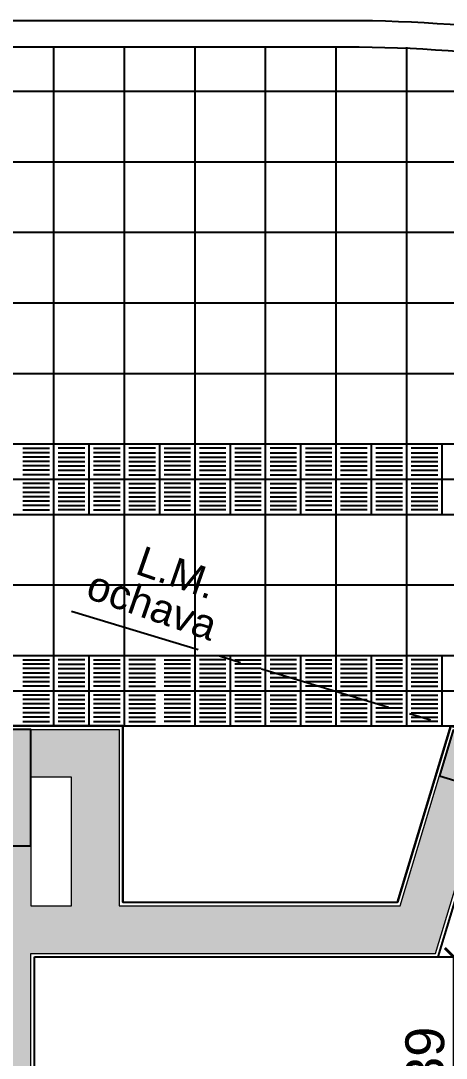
# Model space of a CAD drawing. Header units: inches. Extents: x -309 to 190, y -1585 to -1350.
# Drawn here: x -206.68 to -204.27, y -1377.17 to -1371.29 of the extents above; entities that cross this region are included whole.
import ezdxf

# ---------------------------------------------------------------- set-up
doc = ezdxf.new("R2010")
doc.units = ezdxf.units.IN
doc.header["$MEASUREMENT"] = 0
doc.header["$PDMODE"] = 3
doc.linetypes.add('CENTER2', pattern=[1.125, 0.75, -0.125, 0.125, -0.125])
doc.linetypes.add('HIDDEN', pattern=[0.375, 0.25, -0.125])
doc.layers.get('0').update_dxf_attribs({"color": 9, "linetype": 'CONTINUOUS'})
doc.layers.get('DEFPOINTS').update_dxf_attribs({"color": 9, "linetype": 'CONTINUOUS'})
for name, color, linetype in [('02', 9, 'CONTINUOUS'), ('CIEGOS', 9, 'CONTINUOUS'), ('color gris', 9, 'CONTINUOUS'), ('DET', 9, 'CONTINUOUS'), ('estructura', 9, 'CONTINUOUS'), ('FMR FILO INTERNO', 9, 'CONTINUOUS'), ('lm', 9, 'HIDDEN'), ('NO VIDENTES', 9, 'CONTINUOUS'), ('REVOQUE', 9, 'CONTINUOUS'), ('V2', 9, 'CONTINUOUS')]:
    doc.layers.add(name, color=color, linetype=linetype)
doc.layers.add('cotas', color=9, linetype='CONTINUOUS', lineweight=15)
doc.layers.add('MURO 27', color=9, linetype='CONTINUOUS', lineweight=9)
doc.styles.add('COTAS', font='arial.ttf')
doc.styles.get("Standard").update_dxf_attribs({"font": 'arial.ttf'})
doc.dimstyles.new('ploteo 100', dxfattribs={"dimscale": 0, "dimtxt": 0.22, "dimasz": 0.1, "dimexe": 0, "dimexo": 0, "dimgap": 0.05, "dimtad": 1, "dimzin": 0, "dimdsep": 46, "dimtxsty": 'COTAS', "dimblk1": 'ARCHTICK', "dimblk2": 'ARCHTICK', "dimsah": 1, "dimcen": 0.7, "dimclrd": 256, "dimclre": 256, "dimclrt": 256, "dimaunit": 1, "dimadec": 3, "dimazin": 0, "dimtfac": 1, "dimtmove": 2, "dimatfit": 3, "dimldrblk": 'ARCHTICK', "dimfxl": 1, "dimtolj": 1, "dimtzin": 0, "dimarcsym": 0})

# ---------------------------------------------------------------- blocks, each defined once
blk = doc.blocks.new('_ARCHTICK')
at = {"color": 0, "linetype": 'ByBlock', "const_width": 0.15}
blk.add_lwpolyline([(-0.5, -0.5), (0.5, 0.5)], dxfattribs=at)
blk = doc.blocks.new('*D37')
at = {"layer": 'cotas', "lineweight": -2, "transparency": 16777216}
for p, q in [((-204.3142, -1376.5982), (-204.2263, -1376.5982)), ((-204.2263, -1377.9882), (-204.2263, -1376.5982)), ((-204.7018, -1377.9882), (-204.2263, -1377.9882))]:
    blk.add_line(p, q, dxfattribs=at)
at = {"layer": 'DEFPOINTS', "color": 0, "transparency": 16777216}
for p in [(-204.3142, -1376.5982), (-204.2263, -1376.5982), (-204.7018, -1377.9882)]:
    blk.add_point(p, dxfattribs=at)
at = {"layer": 'cotas', "lineweight": -2, "transparency": 16777216, "xscale": 0.1, "yscale": 0.1, "zscale": 0.1}
for p, rotation in [((-204.2263, -1376.5982), 90), ((-204.2263, -1377.9882), 270)]:
    blk.add_blockref('_ARCHTICK', p, dxfattribs=dict(at, rotation=rotation))
at = {"layer": 'cotas', "transparency": 16777216, "insert": (-204.3887, -1377.2932), "char_height": 0.22, "attachment_point": 5, "rotation": 90, "style": 'COTAS'}
blk.add_mtext('\\A1;1.39', dxfattribs=at)

msp = doc.modelspace()

# ---------------------------------------------------------------- hatches: boundary and pattern name
at = {"layer": 'color gris'}
h = msp.add_hatch(color=256, dxfattribs=at)
h.paths.add_polyline_path([(-234.3518, -1419.3882), (-234.6018, -1419.3882), (-234.6018, -1419.1182), (-234.1018, -1419.1182), (-234.1018, -1419.3882)])
h.paths.add_polyline_path([(-234.6018, -1413.2882), (-234.6018, -1413.0382), (-234.3318, -1413.0382), (-234.3318, -1413.5382), (-234.6018, -1413.5382)])
h.paths.add_polyline_path([(-234.6018, -1407.3882), (-234.6018, -1407.1382), (-234.3318, -1407.1382), (-234.3318, -1407.6382), (-234.6018, -1407.6382)])
h.paths.add_polyline_path([(-234.6018, -1401.4882), (-234.6018, -1401.2382), (-234.3318, -1401.2382), (-234.3318, -1401.7382), (-234.6018, -1401.7382)])
h.paths.add_polyline_path([(-234.6018, -1395.5882), (-234.6018, -1395.3382), (-234.3318, -1395.3382), (-234.3318, -1395.8382), (-234.6018, -1395.8382)])
h.paths.add_polyline_path([(-234.6018, -1389.6882), (-234.6018, -1389.4382), (-234.3318, -1389.4382), (-234.3318, -1389.9382), (-234.6018, -1389.9382)])
h.paths.add_polyline_path([(-234.3518, -1379.1082), (-234.6018, -1379.1082), (-234.6018, -1379.3782), (-234.0419, -1379.3782), (-234.0419, -1379.1082)])
h.paths.add_polyline_path([(-234.6018, -1383.7882), (-234.6018, -1383.5382), (-234.3318, -1383.5382), (-234.3318, -1384.0382), (-234.6018, -1384.0382)])
h.paths.add_polyline_path([(-199.2985, -1406.2982), (-199.2985, -1406.0482), (-199.0285, -1406.0482), (-199.0285, -1406.5482), (-199.2985, -1406.5482)])
h.paths.add_polyline_path([(-181.3218, -1419.1182), (-181.0518, -1419.1182), (-181.0518, -1419.3882), (-181.3218, -1419.3882)])
h.paths.add_polyline_path([(-206.6218, -1375.5582), (-206.6218, -1375.3082), (-206.8918, -1375.3082), (-206.8918, -1375.9682), (-206.6218, -1375.9682)])
h.paths.add_polyline_path([(-191.7851, -1379.3584), (-192.2851, -1379.3584), (-192.2851, -1379.1382), (-192.2261, -1378.943), (-191.707, -1379.0999)])
h.paths.add_polyline_path([(-184.2118, -1381.3667), (-184.5775, -1381.2561), (-184.6557, -1381.5145), (-184.4818, -1381.5671), (-184.4818, -1381.8667), (-184.2118, -1381.8667)])
h.paths.add_polyline_path([(-184.7118, -1395.5882), (-184.7118, -1395.4882), (-184.2118, -1395.4882), (-184.2118, -1395.6882), (-184.7118, -1395.6882)])
h.paths.add_polyline_path([(-184.7118, -1389.6882), (-184.7118, -1389.5882), (-184.2118, -1389.5882), (-184.2118, -1389.7882), (-184.7118, -1389.7882)])
h.paths.add_polyline_path([(-184.7118, -1383.7882), (-184.7118, -1383.6882), (-184.2118, -1383.6882), (-184.2118, -1383.8882), (-184.7118, -1383.8882)])
h.paths.add_polyline_path([(-203.9892, -1375.3855), (-204.2285, -1375.3131), (-204.3067, -1375.5715), (-203.8281, -1375.7163), (-203.7499, -1375.4578)])
h.paths.add_polyline_path([(-206.5818, -1395.5882), (-206.5818, -1395.4882), (-206.0818, -1395.4882), (-206.0818, -1395.6882), (-206.5818, -1395.6882)])
h.paths.add_polyline_path([(-184.2118, -1410.4082), (-184.2118, -1410.6582), (-184.4818, -1410.6582), (-184.4818, -1410.1582), (-184.2118, -1410.1582)])
h.paths.add_polyline_path([(-191.7652, -1410.3882), (-192.0152, -1410.3882), (-192.0152, -1410.6582), (-191.5152, -1410.6582), (-191.5152, -1410.3882)])
h.paths.add_polyline_path([(-199.0485, -1410.3882), (-199.2985, -1410.3882), (-199.2985, -1410.6582), (-198.7985, -1410.6582), (-198.7985, -1410.3882)])
h.paths.add_polyline_path([(-184.4818, -1401.4882), (-184.4818, -1401.2382), (-184.2118, -1401.2382), (-184.2118, -1401.7382), (-184.4818, -1401.7382)])
h.paths.add_polyline_path([(-191.7652, -1401.2382), (-192.0152, -1401.2382), (-192.0152, -1401.5082), (-191.5152, -1401.5082), (-191.5152, -1401.2382)])
h.paths.add_polyline_path([(-199.0485, -1401.2382), (-199.2985, -1401.2382), (-199.2985, -1401.5082), (-198.7985, -1401.5082), (-198.7985, -1401.2382)])
h.paths.add_polyline_path([(-191.7652, -1419.1182), (-192.0152, -1419.1182), (-192.0152, -1419.3882), (-191.5152, -1419.3882), (-191.5152, -1419.1182)])
h.paths.add_polyline_path([(-199.0485, -1419.1182), (-199.2985, -1419.1182), (-199.2985, -1419.3882), (-198.7985, -1419.3882), (-198.7985, -1419.1182)])
h.paths.add_polyline_path([(-184.2118, -1419.3882), (-184.2118, -1419.1182), (-184.7118, -1419.1182), (-184.7118, -1419.3882)])
h.paths.add_polyline_path([(-206.3318, -1419.1182), (-206.5818, -1419.1182), (-206.5818, -1419.3882), (-206.0818, -1419.3882), (-206.0818, -1419.1182)])
h.paths.add_polyline_path([(-206.8718, -1419.1182), (-207.1218, -1419.1182), (-207.1218, -1419.3882), (-206.6218, -1419.3882), (-206.6218, -1419.1182)])
h.paths.add_polyline_path([(-206.5818, -1379.2382), (-206.5818, -1379.1382), (-206.0818, -1379.1382), (-206.0818, -1379.3382), (-206.5818, -1379.3382)])
h.paths.add_polyline_path([(-206.5818, -1413.2882), (-206.5818, -1413.0382), (-206.3118, -1413.0382), (-206.3118, -1413.5382), (-206.5818, -1413.5382)])
h.paths.add_polyline_path([(-206.6218, -1413.2882), (-206.6218, -1413.0382), (-206.8918, -1413.0382), (-206.8918, -1413.5382), (-206.6218, -1413.5382)])
h.paths.add_polyline_path([(-206.5818, -1407.3882), (-206.5818, -1407.1382), (-206.3118, -1407.1382), (-206.3118, -1407.6382), (-206.5818, -1407.6382)])
h.paths.add_polyline_path([(-206.6218, -1407.3882), (-206.6218, -1407.1382), (-206.8918, -1407.1382), (-206.8918, -1407.6382), (-206.6218, -1407.6382)])
h.paths.add_polyline_path([(-206.5818, -1401.4882), (-206.5818, -1401.2382), (-206.3118, -1401.2382), (-206.3118, -1401.7382), (-206.5818, -1401.7382)])
h.paths.add_polyline_path([(-206.6218, -1401.4882), (-206.6218, -1401.2382), (-206.8918, -1401.2382), (-206.8918, -1401.7382), (-206.6218, -1401.7382)])
h.paths.add_polyline_path([(-206.6218, -1395.5882), (-206.6218, -1395.3382), (-206.8918, -1395.3382), (-206.8918, -1395.8382), (-206.6218, -1395.8382)])
h.paths.add_polyline_path([(-206.5818, -1389.6882), (-206.5818, -1389.5882), (-206.0818, -1389.5882), (-206.0818, -1389.7882), (-206.5818, -1389.7882)])
h.paths.add_polyline_path([(-206.6218, -1389.6882), (-206.6218, -1389.4382), (-206.8918, -1389.4382), (-206.8918, -1389.9382), (-206.6218, -1389.9382)])
h.paths.add_polyline_path([(-211.4118, -1375.6182), (-211.4118, -1375.3082), (-211.6818, -1375.3082), (-211.6818, -1375.9682), (-211.4118, -1375.9682)])
h.paths.add_polyline_path([(-206.5818, -1383.7882), (-206.5818, -1383.6882), (-206.0818, -1383.6882), (-206.0818, -1383.8882), (-206.5818, -1383.8882)])
h.paths.add_polyline_path([(-206.6218, -1383.7882), (-206.6218, -1383.5382), (-206.8918, -1383.5382), (-206.8918, -1384.0382), (-206.6218, -1384.0382)])
h.paths.add_polyline_path([(-206.6218, -1379.2382), (-206.6218, -1378.9882), (-206.8918, -1378.9882), (-206.8918, -1379.4882), (-206.6218, -1379.4882)])
at = {"layer": 'MURO 27'}
h = msp.add_hatch(color=256, dxfattribs=at)
h.paths.add_polyline_path([(-206.8918, -1375.3082), (-211.4118, -1375.3082), (-211.4118, -1375.5782), (-208.6918, -1375.5782), (-208.6918, -1379.1682), (-208.4218, -1379.1682), (-208.4218, -1375.5782), (-206.8918, -1375.5782)])
h.paths.add_polyline_path([(-204.0482, -1375.6497), (-204.3067, -1375.5715), (-204.5294, -1376.3082), (-206.1218, -1376.3082), (-206.1218, -1375.3082), (-206.6218, -1375.3082), (-206.6218, -1375.5782), (-206.3918, -1375.5782), (-206.3918, -1376.3082), (-206.6218, -1376.3082), (-206.6218, -1375.9682), (-206.8918, -1375.9682), (-206.8918, -1378.8982), (-207.5818, -1378.8982), (-207.5818, -1379.1682), (-206.8918, -1379.1682), (-206.8918, -1378.9882), (-206.6218, -1378.9882), (-206.6218, -1376.5782), (-204.329, -1376.5782)])
h.paths.add_polyline_path([(-203.7499, -1375.4578), (-203.8281, -1375.7163), (-192.2851, -1379.2072), (-192.2851, -1379.1382), (-192.2261, -1378.943)])
h.paths.add_polyline_path([(-191.707, -1379.0999), (-191.7851, -1379.3584), (-184.6557, -1381.5145), (-184.5775, -1381.2561)])
h.paths.add_polyline_path([(-184.2118, -1381.8667), (-184.4818, -1381.8667), (-184.4818, -1383.6882), (-184.2118, -1383.6882)])
h.paths.add_polyline_path([(-184.2118, -1383.8882), (-184.4818, -1383.8882), (-184.4818, -1389.5882), (-184.2118, -1389.5882)])
h.paths.add_polyline_path([(-184.2118, -1389.7882), (-184.4818, -1389.7882), (-184.4818, -1395.4882), (-184.2118, -1395.4882)])
h.paths.add_polyline_path([(-184.2118, -1395.6882), (-184.4818, -1395.6882), (-184.4818, -1398.7382), (-184.2118, -1398.7382)])
h.paths.add_polyline_path([(-184.2118, -1399.9782), (-184.4818, -1399.9782), (-184.4818, -1401.2382), (-184.2118, -1401.2382)])
h.paths.add_polyline_path([(-184.2118, -1413.5382), (-184.4818, -1413.5382), (-184.4818, -1419.1182), (-184.2118, -1419.1182)])
h.paths.add_polyline_path([(-184.2118, -1410.6582), (-184.4818, -1410.6582), (-184.4818, -1410.8982), (-184.2118, -1410.8982)])
h.paths.add_polyline_path([(-199.2985, -1419.1182), (-206.0818, -1419.1182), (-206.0818, -1419.3882), (-199.2985, -1419.3882)])
h.paths.add_polyline_path([(-207.1218, -1419.1182), (-234.1018, -1419.1182), (-234.1018, -1419.3882), (-207.1218, -1419.3882)])
h.paths.add_polyline_path([(-192.0152, -1419.1182), (-198.7985, -1419.1182), (-198.7985, -1419.3882), (-192.0152, -1419.3882)])
h.paths.add_polyline_path([(-184.7118, -1419.1182), (-191.5152, -1419.1182), (-191.5152, -1419.3882), (-184.7118, -1419.3882)])
h.paths.add_polyline_path([(-234.3318, -1413.5382), (-234.6018, -1413.5382), (-234.6018, -1419.1182), (-234.3318, -1419.1182)])
h.paths.add_polyline_path([(-234.3318, -1407.6382), (-234.6018, -1407.6382), (-234.6018, -1413.0382), (-234.3318, -1413.0382)])
h.paths.add_polyline_path([(-234.3318, -1401.7382), (-234.6018, -1401.7382), (-234.6018, -1407.1382), (-234.3318, -1407.1382)])
h.paths.add_polyline_path([(-234.3318, -1398.0282), (-234.6018, -1398.0282), (-234.6018, -1401.2382), (-234.3318, -1401.2382)])
h.paths.add_polyline_path([(-234.3318, -1384.0382), (-234.6018, -1384.0382), (-234.6018, -1389.4382), (-234.3318, -1389.4382)])
h.paths.add_polyline_path([(-234.3318, -1389.9382), (-234.6018, -1389.9382), (-234.6018, -1395.3382), (-234.3318, -1395.3382)])
h.paths.add_polyline_path([(-234.3318, -1379.3782), (-234.6018, -1379.3782), (-234.6018, -1382.0482), (-234.3318, -1382.0482)])
h.paths.add_polyline_path([(-234.3318, -1382.5882), (-234.6018, -1382.5882), (-234.6018, -1383.5382), (-234.3318, -1383.5382)])
h.paths.add_polyline_path([(-206.6218, -1389.9382), (-206.8918, -1389.9382), (-206.8918, -1395.3382), (-206.6218, -1395.3382)])
h.paths.add_polyline_path([(-206.6218, -1384.0382), (-206.8918, -1384.0382), (-206.8918, -1389.4382), (-206.6218, -1389.4382)])
h.paths.add_polyline_path([(-206.6218, -1379.4882), (-206.8918, -1379.4882), (-206.8918, -1383.5382), (-206.6218, -1383.5382)])
h.paths.add_polyline_path([(-206.6218, -1398.0282), (-206.8918, -1398.0282), (-206.8918, -1401.2382), (-206.6218, -1401.2382)])
h.paths.add_polyline_path([(-206.6218, -1401.7382), (-206.8918, -1401.7382), (-206.8918, -1407.1382), (-206.6218, -1407.1382)])
h.paths.add_polyline_path([(-206.6218, -1407.6382), (-206.8918, -1407.6382), (-206.8918, -1407.7482), (-206.6218, -1407.7482)])

# ---------------------------------------------------------------- linework, layer by layer
at = {"layer": 'CIEGOS'}
for points in [[(-265.1546, -1373.6882), (-204.0052, -1373.6882)], [(-264.9889, -1374.0882), (-204.0644, -1374.0882)], [(-264.6575, -1374.8882), (-204.1827, -1374.8882)], [(-262.5318, -1375.2882), (-204.2418, -1375.2882)]]:
    msp.add_lwpolyline(points, dxfattribs=at)
at = {"layer": 'DET'}
for points in [[(-206.4918, -1375.2882), (-206.4918, -1371.4382)], [(-206.0918, -1375.2882), (-206.0918, -1371.4382)], [(-205.6918, -1375.2882), (-205.6918, -1371.4382)], [(-205.2918, -1375.2882), (-205.2918, -1371.4382)], [(-204.8918, -1375.2882), (-204.8918, -1371.4382)], [(-204.4918, -1375.2882), (-204.4918, -1371.4382)], [(-265.983, -1371.6882), (-203.7094, -1371.6882)], [(-210.8918, -1372.0882), (-203.7685, -1372.0882)], [(-265.6516, -1372.4882), (-203.8277, -1372.4882)], [(-265.486, -1372.8882), (-203.8883, -1372.8882)], [(-265.3203, -1373.2882), (-203.946, -1373.2882)], [(-206.2918, -1374.0882), (-206.2918, -1373.6882)], [(-205.8918, -1374.0882), (-205.8918, -1373.6882)], [(-205.4918, -1374.0882), (-205.4918, -1373.6882)], [(-205.0918, -1374.0882), (-205.0918, -1373.6882)], [(-204.6918, -1374.0882), (-204.6918, -1373.6882)], [(-204.2918, -1374.0882), (-204.2918, -1373.6882)], [(-265.0717, -1373.8882), (-204.0348, -1373.8882)], [(-264.8232, -1374.4882), (-204.1235, -1374.4882)], [(-206.2918, -1375.2882), (-206.2918, -1374.8882)], [(-205.4918, -1375.2882), (-205.4918, -1374.8882)], [(-205.0918, -1375.2882), (-205.0918, -1374.8882)], [(-204.6918, -1375.2882), (-204.6918, -1374.8882)], [(-204.2918, -1375.2882), (-204.2918, -1374.8882)], [(-264.5747, -1375.0882), (-204.2123, -1375.0882)]]:
    msp.add_lwpolyline(points, dxfattribs=at)
at = {"layer": 'estructura'}
for points in [[(-206.6218, -1375.5582), (-206.6218, -1375.3082), (-206.8918, -1375.3082), (-206.8918, -1375.9682), (-206.6218, -1375.9682)], [(-203.9892, -1375.3855), (-204.2285, -1375.3131), (-204.3067, -1375.5715), (-203.8281, -1375.7163), (-203.7499, -1375.4578)]]:
    msp.add_lwpolyline(points, close=True, dxfattribs=at)
at = {"layer": 'FMR FILO INTERNO'}
for p, q in [((-206.4118, -1375.2882), (-211.7018, -1375.2882)), ((-204.2418, -1375.2882), (-204.5443, -1376.2882))]:
    msp.add_line(p, q, dxfattribs=at)
at = {"layer": 'lm', "linetype": 'CENTER2'}
msp.add_line((-268.7318, -1375.2882), (-201.8002, -1375.2882), dxfattribs=at)
msp.add_line((-268.7318, -1375.2882), (-201.8002, -1375.2882), dxfattribs=at)
msp.add_lwpolyline([(-206.3913, -1374.6381), (-171.2368, -1385.2698)], dxfattribs=at)
at = {"layer": 'MURO 27'}
for points in [[(-206.6218, -1375.3082), (-206.1218, -1375.3082), (-206.1218, -1376.3082), (-204.5294, -1376.3082), (-204.2285, -1375.3131), (-184.5775, -1381.2561)], [(-206.6218, -1376.5782), (-204.329, -1376.5782), (-204.0482, -1375.6497), (-184.6557, -1381.5145)], [(-206.6218, -1378.9882), (-206.6218, -1376.5782)]]:
    msp.add_lwpolyline(points, dxfattribs=at)
msp.add_lwpolyline([(-206.3918, -1375.5782), (-206.6218, -1375.5782), (-206.6218, -1376.3082), (-206.3918, -1376.3082)], close=True, dxfattribs=at)
at = {"layer": 'NO VIDENTES'}
for p, q in [((-206.6668, -1373.7132), (-206.5168, -1373.7132)), ((-206.3168, -1373.7132), (-206.4668, -1373.7132)), ((-206.2668, -1373.7132), (-206.1168, -1373.7132)), ((-205.9168, -1373.7132), (-206.0668, -1373.7132)), ((-205.8668, -1373.7132), (-205.7168, -1373.7132)), ((-205.5168, -1373.7132), (-205.6668, -1373.7132)), ((-205.4668, -1373.7132), (-205.3168, -1373.7132)), ((-205.1168, -1373.7132), (-205.2668, -1373.7132)), ((-205.0668, -1373.7132), (-204.9168, -1373.7132)), ((-204.7168, -1373.7132), (-204.8668, -1373.7132)), ((-204.5168, -1373.7132), (-204.6668, -1373.7132)), ((-204.3168, -1373.7132), (-204.4668, -1373.7132)), ((-206.5168, -1373.7382), (-206.6668, -1373.7382)), ((-206.5168, -1373.7632), (-206.6668, -1373.7632)), ((-206.4668, -1373.7382), (-206.3168, -1373.7382)), ((-206.4668, -1373.7632), (-206.3168, -1373.7632)), ((-206.1168, -1373.7382), (-206.2668, -1373.7382)), ((-206.1168, -1373.7632), (-206.2668, -1373.7632)), ((-206.0668, -1373.7382), (-205.9168, -1373.7382)), ((-206.0668, -1373.7632), (-205.9168, -1373.7632)), ((-205.7168, -1373.7382), (-205.8668, -1373.7382)), ((-205.7168, -1373.7632), (-205.8668, -1373.7632)), ((-205.6668, -1373.7382), (-205.5168, -1373.7382)), ((-205.6668, -1373.7632), (-205.5168, -1373.7632)), ((-205.3168, -1373.7382), (-205.4668, -1373.7382)), ((-205.3168, -1373.7632), (-205.4668, -1373.7632)), ((-205.2668, -1373.7382), (-205.1168, -1373.7382)), ((-205.2668, -1373.7632), (-205.1168, -1373.7632)), ((-204.9168, -1373.7382), (-205.0668, -1373.7382)), ((-204.9168, -1373.7632), (-205.0668, -1373.7632)), ((-204.8668, -1373.7382), (-204.7168, -1373.7382)), ((-204.8668, -1373.7632), (-204.7168, -1373.7632)), ((-204.6668, -1373.7382), (-204.5168, -1373.7382)), ((-204.6668, -1373.7632), (-204.5168, -1373.7632)), ((-204.4668, -1373.7382), (-204.3168, -1373.7382)), ((-204.4668, -1373.7632), (-204.3168, -1373.7632)), ((-206.5168, -1373.7882), (-206.6668, -1373.7882)), ((-206.5168, -1373.8132), (-206.6668, -1373.8132)), ((-206.5168, -1373.8382), (-206.6668, -1373.8382)), ((-206.4668, -1373.7882), (-206.3168, -1373.7882)), ((-206.4668, -1373.8132), (-206.3168, -1373.8132)), ((-206.4668, -1373.8382), (-206.3168, -1373.8382)), ((-206.1168, -1373.7882), (-206.2668, -1373.7882)), ((-206.1168, -1373.8132), (-206.2668, -1373.8132)), ((-206.1168, -1373.8382), (-206.2668, -1373.8382)), ((-206.0668, -1373.7882), (-205.9168, -1373.7882)), ((-206.0668, -1373.8132), (-205.9168, -1373.8132)), ((-206.0668, -1373.8382), (-205.9168, -1373.8382)), ((-205.7168, -1373.7882), (-205.8668, -1373.7882)), ((-205.7168, -1373.8132), (-205.8668, -1373.8132)), ((-205.7168, -1373.8382), (-205.8668, -1373.8382)), ((-205.6668, -1373.7882), (-205.5168, -1373.7882)), ((-205.6668, -1373.8132), (-205.5168, -1373.8132)), ((-205.6668, -1373.8382), (-205.5168, -1373.8382)), ((-205.3168, -1373.7882), (-205.4668, -1373.7882)), ((-205.3168, -1373.8132), (-205.4668, -1373.8132)), ((-205.3168, -1373.8382), (-205.4668, -1373.8382)), ((-205.2668, -1373.7882), (-205.1168, -1373.7882)), ((-205.2668, -1373.8132), (-205.1168, -1373.8132)), ((-205.2668, -1373.8382), (-205.1168, -1373.8382)), ((-204.9168, -1373.7882), (-205.0668, -1373.7882)), ((-204.9168, -1373.8132), (-205.0668, -1373.8132)), ((-204.9168, -1373.8382), (-205.0668, -1373.8382)), ((-204.8668, -1373.7882), (-204.7168, -1373.7882)), ((-204.8668, -1373.8132), (-204.7168, -1373.8132)), ((-204.8668, -1373.8382), (-204.7168, -1373.8382)), ((-204.6668, -1373.7882), (-204.5168, -1373.7882)), ((-204.6668, -1373.8132), (-204.5168, -1373.8132)), ((-204.6668, -1373.8382), (-204.5168, -1373.8382)), ((-204.4668, -1373.7882), (-204.3168, -1373.7882)), ((-204.4668, -1373.8132), (-204.3168, -1373.8132)), ((-204.4668, -1373.8382), (-204.3168, -1373.8382)), ((-206.5168, -1373.8632), (-206.6668, -1373.8632)), ((-206.4668, -1373.8632), (-206.3168, -1373.8632)), ((-206.1168, -1373.8632), (-206.2668, -1373.8632)), ((-206.0668, -1373.8632), (-205.9168, -1373.8632)), ((-205.7168, -1373.8632), (-205.8668, -1373.8632)), ((-205.6668, -1373.8632), (-205.5168, -1373.8632)), ((-205.3168, -1373.8632), (-205.4668, -1373.8632)), ((-205.2668, -1373.8632), (-205.1168, -1373.8632)), ((-204.9168, -1373.8632), (-205.0668, -1373.8632)), ((-204.8668, -1373.8632), (-204.7168, -1373.8632)), ((-204.6668, -1373.8632), (-204.5168, -1373.8632)), ((-204.4668, -1373.8632), (-204.3168, -1373.8632)), ((-206.5168, -1373.9132), (-206.6668, -1373.9132)), ((-206.5168, -1373.9382), (-206.6668, -1373.9382)), ((-206.5168, -1373.9632), (-206.6668, -1373.9632)), ((-206.4668, -1373.9132), (-206.3168, -1373.9132)), ((-206.4668, -1373.9382), (-206.3168, -1373.9382)), ((-206.4668, -1373.9632), (-206.3168, -1373.9632)), ((-206.1168, -1373.9132), (-206.2668, -1373.9132)), ((-206.1168, -1373.9382), (-206.2668, -1373.9382)), ((-206.1168, -1373.9632), (-206.2668, -1373.9632)), ((-206.0668, -1373.9132), (-205.9168, -1373.9132)), ((-206.0668, -1373.9382), (-205.9168, -1373.9382)), ((-206.0668, -1373.9632), (-205.9168, -1373.9632)), ((-205.7168, -1373.9132), (-205.8668, -1373.9132)), ((-205.7168, -1373.9382), (-205.8668, -1373.9382)), ((-205.7168, -1373.9632), (-205.8668, -1373.9632)), ((-205.6668, -1373.9132), (-205.5168, -1373.9132)), ((-205.6668, -1373.9382), (-205.5168, -1373.9382)), ((-205.6668, -1373.9632), (-205.5168, -1373.9632)), ((-205.3168, -1373.9132), (-205.4668, -1373.9132)), ((-205.3168, -1373.9382), (-205.4668, -1373.9382)), ((-205.3168, -1373.9632), (-205.4668, -1373.9632)), ((-205.2668, -1373.9132), (-205.1168, -1373.9132)), ((-205.2668, -1373.9382), (-205.1168, -1373.9382)), ((-205.2668, -1373.9632), (-205.1168, -1373.9632)), ((-204.9168, -1373.9132), (-205.0668, -1373.9132)), ((-204.9168, -1373.9382), (-205.0668, -1373.9382)), ((-204.9168, -1373.9632), (-205.0668, -1373.9632)), ((-204.8668, -1373.9132), (-204.7168, -1373.9132)), ((-204.8668, -1373.9382), (-204.7168, -1373.9382)), ((-204.8668, -1373.9632), (-204.7168, -1373.9632)), ((-204.6668, -1373.9132), (-204.5168, -1373.9132)), ((-204.6668, -1373.9382), (-204.5168, -1373.9382)), ((-204.6668, -1373.9632), (-204.5168, -1373.9632)), ((-204.4668, -1373.9132), (-204.3168, -1373.9132)), ((-204.4668, -1373.9382), (-204.3168, -1373.9382)), ((-204.4668, -1373.9632), (-204.3168, -1373.9632)), ((-206.5168, -1373.9882), (-206.6668, -1373.9882)), ((-206.5168, -1374.0132), (-206.6668, -1374.0132)), ((-206.4668, -1373.9882), (-206.3168, -1373.9882)), ((-206.4668, -1374.0132), (-206.3168, -1374.0132)), ((-206.1168, -1373.9882), (-206.2668, -1373.9882)), ((-206.1168, -1374.0132), (-206.2668, -1374.0132)), ((-206.0668, -1373.9882), (-205.9168, -1373.9882)), ((-206.0668, -1374.0132), (-205.9168, -1374.0132)), ((-205.7168, -1373.9882), (-205.8668, -1373.9882)), ((-205.7168, -1374.0132), (-205.8668, -1374.0132)), ((-205.6668, -1373.9882), (-205.5168, -1373.9882)), ((-205.6668, -1374.0132), (-205.5168, -1374.0132)), ((-205.3168, -1373.9882), (-205.4668, -1373.9882)), ((-205.3168, -1374.0132), (-205.4668, -1374.0132)), ((-205.2668, -1373.9882), (-205.1168, -1373.9882)), ((-205.2668, -1374.0132), (-205.1168, -1374.0132)), ((-204.9168, -1373.9882), (-205.0668, -1373.9882)), ((-204.9168, -1374.0132), (-205.0668, -1374.0132)), ((-204.8668, -1373.9882), (-204.7168, -1373.9882)), ((-204.8668, -1374.0132), (-204.7168, -1374.0132)), ((-204.6668, -1373.9882), (-204.5168, -1373.9882)), ((-204.6668, -1374.0132), (-204.5168, -1374.0132)), ((-204.4668, -1373.9882), (-204.3168, -1373.9882)), ((-204.4668, -1374.0132), (-204.3168, -1374.0132)), ((-206.5168, -1374.0382), (-206.6668, -1374.0382)), ((-206.6668, -1374.0632), (-206.5168, -1374.0632)), ((-206.4668, -1374.0382), (-206.3168, -1374.0382)), ((-206.3168, -1374.0632), (-206.4668, -1374.0632)), ((-206.1168, -1374.0382), (-206.2668, -1374.0382)), ((-206.2668, -1374.0632), (-206.1168, -1374.0632)), ((-206.0668, -1374.0382), (-205.9168, -1374.0382)), ((-205.9168, -1374.0632), (-206.0668, -1374.0632)), ((-205.7168, -1374.0382), (-205.8668, -1374.0382)), ((-205.8668, -1374.0632), (-205.7168, -1374.0632)), ((-205.6668, -1374.0382), (-205.5168, -1374.0382)), ((-205.5168, -1374.0632), (-205.6668, -1374.0632)), ((-205.3168, -1374.0382), (-205.4668, -1374.0382)), ((-205.4668, -1374.0632), (-205.3168, -1374.0632)), ((-205.2668, -1374.0382), (-205.1168, -1374.0382)), ((-205.1168, -1374.0632), (-205.2668, -1374.0632)), ((-204.9168, -1374.0382), (-205.0668, -1374.0382)), ((-205.0668, -1374.0632), (-204.9168, -1374.0632)), ((-204.8668, -1374.0382), (-204.7168, -1374.0382)), ((-204.7168, -1374.0632), (-204.8668, -1374.0632)), ((-204.6668, -1374.0382), (-204.5168, -1374.0382)), ((-204.5168, -1374.0632), (-204.6668, -1374.0632)), ((-204.4668, -1374.0382), (-204.3168, -1374.0382)), ((-204.3168, -1374.0632), (-204.4668, -1374.0632)), ((-206.6668, -1374.9132), (-206.5168, -1374.9132)), ((-206.5168, -1374.9382), (-206.6668, -1374.9382)), ((-206.5168, -1374.9632), (-206.6668, -1374.9632)), ((-206.3168, -1374.9132), (-206.4668, -1374.9132)), ((-206.4668, -1374.9382), (-206.3168, -1374.9382)), ((-206.4668, -1374.9632), (-206.3168, -1374.9632)), ((-206.2668, -1374.9132), (-206.1168, -1374.9132)), ((-206.1168, -1374.9382), (-206.2668, -1374.9382)), ((-206.1168, -1374.9632), (-206.2668, -1374.9632)), ((-205.9168, -1374.9132), (-206.0668, -1374.9132)), ((-206.0668, -1374.9382), (-205.9168, -1374.9382)), ((-206.0668, -1374.9632), (-205.9168, -1374.9632)), ((-205.8668, -1374.9132), (-205.7168, -1374.9132)), ((-205.7168, -1374.9382), (-205.8668, -1374.9382)), ((-205.7168, -1374.9632), (-205.8668, -1374.9632)), ((-205.5168, -1374.9132), (-205.6668, -1374.9132)), ((-205.6668, -1374.9382), (-205.5168, -1374.9382)), ((-205.6668, -1374.9632), (-205.5168, -1374.9632)), ((-205.4668, -1374.9132), (-205.3168, -1374.9132)), ((-205.3168, -1374.9382), (-205.4668, -1374.9382)), ((-205.3168, -1374.9632), (-205.4668, -1374.9632)), ((-205.1168, -1374.9132), (-205.2668, -1374.9132)), ((-205.2668, -1374.9382), (-205.1168, -1374.9382)), ((-205.2668, -1374.9632), (-205.1168, -1374.9632)), ((-205.0668, -1374.9132), (-204.9168, -1374.9132)), ((-204.9168, -1374.9382), (-205.0668, -1374.9382)), ((-204.9168, -1374.9632), (-205.0668, -1374.9632)), ((-204.7168, -1374.9132), (-204.8668, -1374.9132)), ((-204.8668, -1374.9382), (-204.7168, -1374.9382)), ((-204.8668, -1374.9632), (-204.7168, -1374.9632)), ((-204.6668, -1374.9132), (-204.5168, -1374.9132)), ((-204.5168, -1374.9382), (-204.6668, -1374.9382)), ((-204.5168, -1374.9632), (-204.6668, -1374.9632)), ((-204.3168, -1374.9132), (-204.4668, -1374.9132)), ((-204.4668, -1374.9382), (-204.3168, -1374.9382)), ((-204.4668, -1374.9632), (-204.3168, -1374.9632)), ((-206.5168, -1374.9882), (-206.6668, -1374.9882)), ((-206.5168, -1375.0132), (-206.6668, -1375.0132)), ((-206.4668, -1374.9882), (-206.3168, -1374.9882)), ((-206.4668, -1375.0132), (-206.3168, -1375.0132)), ((-206.1168, -1374.9882), (-206.2668, -1374.9882)), ((-206.1168, -1375.0132), (-206.2668, -1375.0132)), ((-206.0668, -1374.9882), (-205.9168, -1374.9882)), ((-206.0668, -1375.0132), (-205.9168, -1375.0132)), ((-205.7168, -1374.9882), (-205.8668, -1374.9882)), ((-205.7168, -1375.0132), (-205.8668, -1375.0132)), ((-205.6668, -1374.9882), (-205.5168, -1374.9882)), ((-205.6668, -1375.0132), (-205.5168, -1375.0132)), ((-205.3168, -1374.9882), (-205.4668, -1374.9882)), ((-205.3168, -1375.0132), (-205.4668, -1375.0132)), ((-205.2668, -1374.9882), (-205.1168, -1374.9882)), ((-205.2668, -1375.0132), (-205.1168, -1375.0132)), ((-204.9168, -1374.9882), (-205.0668, -1374.9882)), ((-204.9168, -1375.0132), (-205.0668, -1375.0132)), ((-204.8668, -1374.9882), (-204.7168, -1374.9882)), ((-204.8668, -1375.0132), (-204.7168, -1375.0132)), ((-204.5168, -1374.9882), (-204.6668, -1374.9882)), ((-204.5168, -1375.0132), (-204.6668, -1375.0132)), ((-204.4668, -1374.9882), (-204.3168, -1374.9882)), ((-204.4668, -1375.0132), (-204.3168, -1375.0132)), ((-206.5168, -1375.0382), (-206.6668, -1375.0382)), ((-206.5168, -1375.0632), (-206.6668, -1375.0632)), ((-206.4668, -1375.0382), (-206.3168, -1375.0382)), ((-206.4668, -1375.0632), (-206.3168, -1375.0632)), ((-206.1168, -1375.0382), (-206.2668, -1375.0382)), ((-206.1168, -1375.0632), (-206.2668, -1375.0632)), ((-206.0668, -1375.0382), (-205.9168, -1375.0382)), ((-206.0668, -1375.0632), (-205.9168, -1375.0632)), ((-205.7168, -1375.0382), (-205.8668, -1375.0382)), ((-205.7168, -1375.0632), (-205.8668, -1375.0632)), ((-205.6668, -1375.0382), (-205.5168, -1375.0382)), ((-205.6668, -1375.0632), (-205.5168, -1375.0632)), ((-205.3168, -1375.0382), (-205.4668, -1375.0382)), ((-205.3168, -1375.0632), (-205.4668, -1375.0632)), ((-205.2668, -1375.0382), (-205.1168, -1375.0382)), ((-205.2668, -1375.0632), (-205.1168, -1375.0632)), ((-204.9168, -1375.0382), (-205.0668, -1375.0382)), ((-204.9168, -1375.0632), (-205.0668, -1375.0632)), ((-204.8668, -1375.0382), (-204.7168, -1375.0382)), ((-204.8668, -1375.0632), (-204.7168, -1375.0632)), ((-204.5168, -1375.0382), (-204.6668, -1375.0382)), ((-204.5168, -1375.0632), (-204.6668, -1375.0632)), ((-204.4668, -1375.0382), (-204.3168, -1375.0382)), ((-204.4668, -1375.0632), (-204.3168, -1375.0632)), ((-206.5168, -1375.1132), (-206.6668, -1375.1132)), ((-206.5168, -1375.1382), (-206.6668, -1375.1382)), ((-206.4668, -1375.1132), (-206.3168, -1375.1132)), ((-206.4668, -1375.1382), (-206.3168, -1375.1382)), ((-206.1168, -1375.1132), (-206.2668, -1375.1132)), ((-206.1168, -1375.1382), (-206.2668, -1375.1382)), ((-206.0668, -1375.1132), (-205.9168, -1375.1132)), ((-206.0668, -1375.1382), (-205.9168, -1375.1382)), ((-205.7168, -1375.1132), (-205.8668, -1375.1132)), ((-205.7168, -1375.1382), (-205.8668, -1375.1382)), ((-205.6668, -1375.1132), (-205.5168, -1375.1132)), ((-205.6668, -1375.1382), (-205.5168, -1375.1382)), ((-205.3168, -1375.1132), (-205.4668, -1375.1132)), ((-205.3168, -1375.1382), (-205.4668, -1375.1382)), ((-205.2668, -1375.1132), (-205.1168, -1375.1132)), ((-205.2668, -1375.1382), (-205.1168, -1375.1382)), ((-204.9168, -1375.1132), (-205.0668, -1375.1132)), ((-204.9168, -1375.1382), (-205.0668, -1375.1382)), ((-204.8668, -1375.1132), (-204.7168, -1375.1132)), ((-204.8668, -1375.1382), (-204.7168, -1375.1382)), ((-204.5168, -1375.1132), (-204.6668, -1375.1132)), ((-204.5168, -1375.1382), (-204.6668, -1375.1382)), ((-204.4668, -1375.1132), (-204.3168, -1375.1132)), ((-204.4668, -1375.1382), (-204.3168, -1375.1382)), ((-206.5168, -1375.1632), (-206.6668, -1375.1632)), ((-206.5168, -1375.1882), (-206.6668, -1375.1882)), ((-206.4668, -1375.1632), (-206.3168, -1375.1632)), ((-206.4668, -1375.1882), (-206.3168, -1375.1882)), ((-206.1168, -1375.1632), (-206.2668, -1375.1632)), ((-206.1168, -1375.1882), (-206.2668, -1375.1882)), ((-206.0668, -1375.1632), (-205.9168, -1375.1632)), ((-206.0668, -1375.1882), (-205.9168, -1375.1882)), ((-205.7168, -1375.1632), (-205.8668, -1375.1632)), ((-205.7168, -1375.1882), (-205.8668, -1375.1882)), ((-205.6668, -1375.1632), (-205.5168, -1375.1632)), ((-205.6668, -1375.1882), (-205.5168, -1375.1882)), ((-205.3168, -1375.1632), (-205.4668, -1375.1632)), ((-205.3168, -1375.1882), (-205.4668, -1375.1882)), ((-205.2668, -1375.1632), (-205.1168, -1375.1632)), ((-205.2668, -1375.1882), (-205.1168, -1375.1882)), ((-204.9168, -1375.1632), (-205.0668, -1375.1632)), ((-204.9168, -1375.1882), (-205.0668, -1375.1882)), ((-204.8668, -1375.1632), (-204.7168, -1375.1632)), ((-204.8668, -1375.1882), (-204.7168, -1375.1882)), ((-204.5168, -1375.1632), (-204.6668, -1375.1632)), ((-204.5168, -1375.1882), (-204.6668, -1375.1882)), ((-204.4668, -1375.1632), (-204.3168, -1375.1632)), ((-204.4668, -1375.1882), (-204.3168, -1375.1882)), ((-206.5168, -1375.2132), (-206.6668, -1375.2132)), ((-206.5168, -1375.2382), (-206.6668, -1375.2382)), ((-206.4668, -1375.2132), (-206.3168, -1375.2132)), ((-206.4668, -1375.2382), (-206.3168, -1375.2382)), ((-206.1168, -1375.2132), (-206.2668, -1375.2132)), ((-206.1168, -1375.2382), (-206.2668, -1375.2382)), ((-206.0668, -1375.2132), (-205.9168, -1375.2132)), ((-206.0668, -1375.2382), (-205.9168, -1375.2382)), ((-205.7168, -1375.2132), (-205.8668, -1375.2132)), ((-205.7168, -1375.2382), (-205.8668, -1375.2382)), ((-205.6668, -1375.2132), (-205.5168, -1375.2132)), ((-205.6668, -1375.2382), (-205.5168, -1375.2382)), ((-205.3168, -1375.2132), (-205.4668, -1375.2132)), ((-205.3168, -1375.2382), (-205.4668, -1375.2382)), ((-205.2668, -1375.2132), (-205.1168, -1375.2132)), ((-205.2668, -1375.2382), (-205.1168, -1375.2382)), ((-204.9168, -1375.2132), (-205.0668, -1375.2132)), ((-204.9168, -1375.2382), (-205.0668, -1375.2382)), ((-204.8668, -1375.2132), (-204.7168, -1375.2132)), ((-204.8668, -1375.2382), (-204.7168, -1375.2382)), ((-204.5168, -1375.2132), (-204.6668, -1375.2132)), ((-204.5168, -1375.2382), (-204.6668, -1375.2382)), ((-204.4668, -1375.2132), (-204.3168, -1375.2132)), ((-204.4668, -1375.2382), (-204.3168, -1375.2382)), ((-206.6668, -1375.2632), (-206.5168, -1375.2632)), ((-206.3168, -1375.2632), (-206.4668, -1375.2632)), ((-206.2668, -1375.2632), (-206.1168, -1375.2632)), ((-206.0668, -1375.2632), (-205.9168, -1375.2632)), ((-205.7168, -1375.2632), (-205.8668, -1375.2632)), ((-205.6668, -1375.2632), (-205.5168, -1375.2632)), ((-205.3168, -1375.2632), (-205.4668, -1375.2632)), ((-205.1168, -1375.2632), (-205.2668, -1375.2632)), ((-205.0668, -1375.2632), (-204.9168, -1375.2632)), ((-204.7168, -1375.2632), (-204.8668, -1375.2632)), ((-204.6668, -1375.2632), (-204.5168, -1375.2632)), ((-204.3168, -1375.2632), (-204.4668, -1375.2632))]:
    msp.add_line(p, q, dxfattribs=at)
at = {"layer": 'REVOQUE'}
for points in [[(-206.1018, -1376.2882), (-206.1018, -1375.2882), (-211.7018, -1375.2882)], [(-206.6018, -1375.2882), (-206.1018, -1375.2882), (-206.1018, -1376.2882), (-204.5443, -1376.2882), (-204.2418, -1375.2882), (-184.1918, -1381.3518)], [(-206.6018, -1376.5982), (-204.3142, -1376.5982), (-204.0349, -1375.6746), (-184.5018, -1381.5819)], [(-206.6018, -1395.8582), (-206.6018, -1376.5982)]]:
    msp.add_lwpolyline(points, dxfattribs=at)
at = {"layer": 'V2'}
for points in [[(-272.7318, -1415.4082, 0.414214), (-264.7318, -1423.4082), (-172.7318, -1423.4082, 0.414214), (-164.7318, -1415.4082), (-164.7318, -1390.4819, 0.330583), (-171.8369, -1380.9101), (-202.5175, -1371.6307, 0.073558), (-204.8335, -1371.2882), (-264.7318, -1371.2882, 0.414214), (-272.7318, -1379.2882)], [(-272.5818, -1415.4082, 0.414214), (-264.7318, -1423.2582), (-172.7318, -1423.2582, 0.414214), (-164.8818, -1415.4082), (-164.8818, -1390.4819, 0.330583), (-171.8803, -1381.0537), (-202.5609, -1371.7743, 0.073558), (-204.8335, -1371.4382), (-264.7318, -1371.4382, 0.414214), (-272.5818, -1379.2882)]]:
    msp.add_lwpolyline(points, format="xyb", close=True, dxfattribs=at)

# ---------------------------------------------------------------- texts
at = {"layer": '02'}
for s, p in [('L.M.', (-206.0381, -1374.4226)), ('ochava', (-206.3194, -1374.5591))]:
    msp.add_text(s, height=0.168, rotation=340.88655, dxfattribs=at).set_placement(p)

# ---------------------------------------------------------------- dimensions: what is measured, and where the dimension line sits
at = {"layer": 'cotas'}
dim = msp.add_linear_dim(base=(-204.2263, -1376.5982), p1=(-204.7018, -1377.9882), p2=(-204.3142, -1376.5982), angle=90, dimstyle='ploteo 100', override={"dimscale": 1, "dimfxl": 20}, dxfattribs=at)
dim.commit()
dim.dimension.update_dxf_attribs({"geometry": '*D37', "text_midpoint": (-204.3887, -1377.2932)})

doc.saveas('drawing.dxf')
